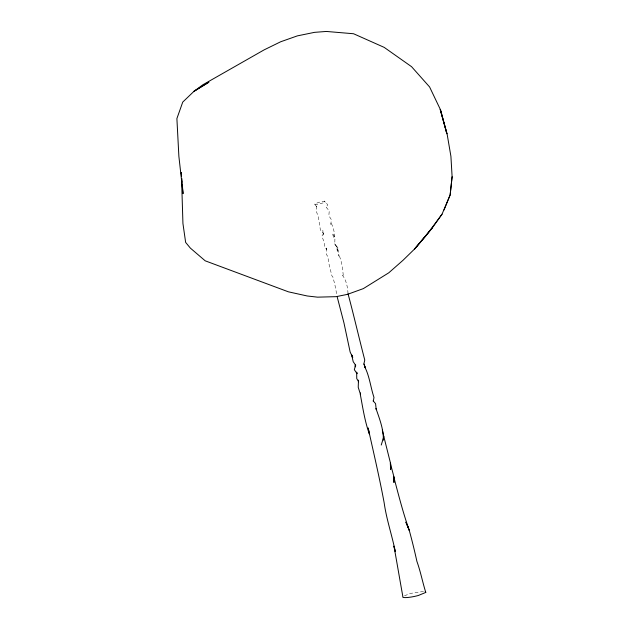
<?xml version="1.0" encoding="UTF-8"?>
<svg xmlns="http://www.w3.org/2000/svg" width="629" height="629" viewBox="0 0 629 629"><rect width="100%" height="100%" fill="white"/><g stroke="black" fill="none" stroke-linecap="round" stroke-linejoin="round"><path stroke-width="0.47" stroke-dasharray="3.15 2.36" d="M336.609 293.672L334.762 284.143L332.788 276.76L331.915 275.848L329.226 265.147L327.748 256.428L326.309 254.273L326.53 246.914L326.789 249.54L324.32 246.482L324.242 242.338L321.851 236.197L323.573 233.485L322.842 230.591L323.267 235.372L323.573 233.485L320.381 229.923L318.36 216.903L315.986 210.416L316.662 206.461L317.299 207.727L314.704 204.071L318.51 202.396L324.47 201.107L327.607 204.606L326.27 207.822L326.215 207.303L329.258 210.857L328.841 215.637L331.318 219.592L330.846 224.309L330.956 222.446L332.875 226.896L334.62 233.673L333.881 238.399L332.387 233.17L334.95 237.18L334.801 243.344L338.599 251.152L338.96 256.082L338.606 254.163C341.901 261.342 342.703 269.094 343.363 276.674L342.577 275.4C346.469 280.628 347.688 287.374 348.026 293.743M404.502 595.828L410.289 593.446L423.498 591.457M314.704 204.071L316.678 204.543L325.287 202.341L324.47 201.107M337.867 247.716L337.506 252.465L336.633 246.686L334.714 243.895L337.867 247.716"/><path stroke-width="0.94" d="M355.55 366.636L355.629 364.906L354.331 369.695L357.075 373.689L356.753 372.226M182.268 184.148L183.063 193.661L178.88 156.354L176.891 118.574L182.748 102.087L193.952 91.347L202.868 84.773L264.078 49.895L280.644 41.781L297.36 35.877L314.547 32.346L326.357 31.45L353.561 33.746L384.177 47.372L411.563 66.682L429.591 86.951L440.693 110.193L446.857 133.78L440.198 109.454L447.062 133.741L450.914 156.322L452.109 176.702L450.144 194.935L442.038 214.182L426.399 235.254L414.66 248.911L403.047 260.257L388.801 272.789L363.342 288.617L347.412 294.38L336.067 296.668L317.527 297.155L307.204 295.976L288.381 291.817L205.196 260.815L190.383 248.125L185.641 242.401L182.937 223.499L181.553 178.581M383.297 440.19C383.776 429.442 379.429 418.592 375.945 408.425M373.319 401.302L373.972 397.394C370.528 387.134 369.553 375.835 364.419 366.282L365.229 367.658L363.987 364.042M381.237 445.041L383.839 436.605L382.298 429.969M444.05 209.968L450.144 194.935L452.109 176.702M432.296 227.926L414.66 248.911L432.296 227.926L442.038 214.182M383.839 436.605L390.664 463.832L390.648 469.549L390.31 463.164L393.99 477.057L393.919 482.498L393.675 476.57C398.527 494.842 402.985 512.588 409.251 530.326C412.05 540.563 414.59 550.862 416.909 561.414C420.581 571.557 422.523 582.084 425.778 592.424L418.293 595.506A11.88 1.934 -12.1 0 1 406.829 597.55A11.88 1.934 -12.1 0 1 402.843 596.512C399.824 579.71 397.001 562.955 393.943 546.129L395.271 551.484C391.946 534.996 386.489 519.452 384.146 502.728C379.484 477.639 373.634 452.809 368.13 427.948L369.545 434.293M373.107 400.822L375.568 403.653L376.189 409.455M425.235 591.512L425.778 592.424M352.665 357.241L350.164 352.114L343.961 322.936L337.262 297.155M352.743 357.288L351.595 354.795L353.231 361.746L355.055 364.388L355.306 366.778M348.026 293.743C353.915 315.75 359.041 338.017 364.773 360.047L363.892 363.782L365.229 367.658M369.443 434.285C364.773 421.296 362.791 407.623 360.26 394.202M356.667 372.289L356.745 378.579L358.569 381.732L358.483 380.12L358.223 387.283L360.527 394.587L360.472 392.913M181.309 172.731L181.474 174.634M181.789 178.439L182.111 182.245M181.278 172.755L181.459 176.639M197.53 89.106L193.952 91.347L208.922 82.171L197.53 89.106M407.789 526.622L405.894 522.133L409.251 530.326L407.789 526.622"/></g></svg>
